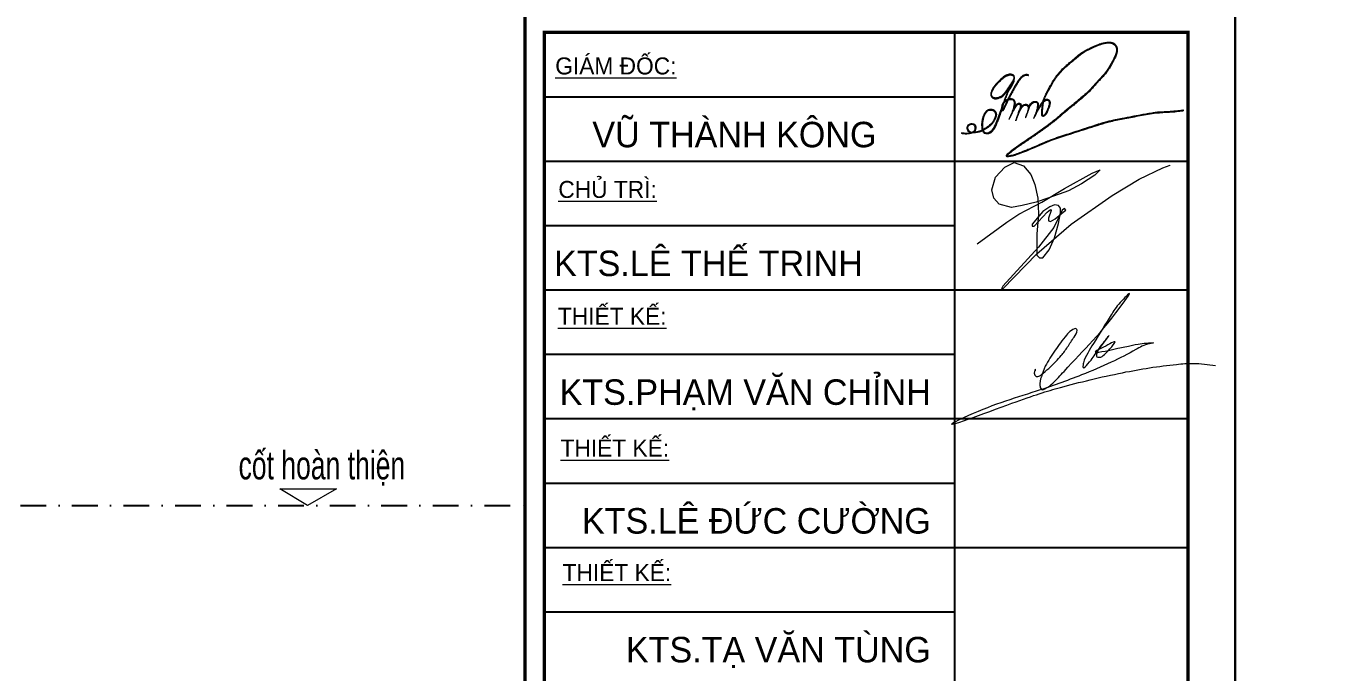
# Model space of a CAD drawing. Header units: inches. Extents: x 274208 to 641690, y -81912 to 129129.
# Drawn here: x 504624 to 507138, y 22227 to 23482 of the extents above; entities that cross this region are included whole.
import ezdxf
from ezdxf.enums import TextEntityAlignment as Align

# ---------------------------------------------------------------- set-up
doc = ezdxf.new("R2010")
doc.units = ezdxf.units.IN
doc.header["$MEASUREMENT"] = 0
doc.linetypes.add('DASHDOT', pattern=[1, 0.5, -0.25, 0, -0.25])
for name, color, linetype, lineweight in [('05.Text', 253, 'Continuous', 18), ('10.Text', 254, 'Continuous', 18), ('11.Khung bo', 32, 'Continuous', 50), ('12.Khung', 36, 'Continuous', 25)]:
    doc.layers.add(name, color=color, linetype=linetype, lineweight=lineweight)
doc.layers.add('Tpl_Bound', color=1, linetype='Continuous', plot=False)
doc.layers.add('TRUC', color=250, linetype='DASHDOT')
doc.styles.add('TT5_Text Dim', font='hoatbif.shx', dxfattribs={"width": 0.6})
doc.styles.add('VnAvantH', font='')
doc.styles.get('VnAvantH').set_extended_font_data('.VnAvantH')

# ---------------------------------------------------------------- blocks, each defined once
blk = doc.blocks.new('100')
at = {"layer": '05.Text', "color": 1}
blk.add_lwpolyline([(1899575, -932513), (1899804, -932346), (1899898, -932283), (1900076, -932189), (1900253, -932085), (1900467, -931965), (1900530, -931939), (1900488, -931980), (1900384, -932048), (1900285, -932101), (1900132, -932156), (1900034, -932189), (1899924, -932215), (1899841, -932231), (1899747, -932205), (1899705, -932158), (1899689, -932095), (1899716, -931996), (1899789, -931918), (1899862, -931881), (1899935, -931907), (1899992, -931975), (1900024, -932054), (1900045, -932158), (1900050, -932283), (1900039, -932435), (1900039, -932539), (1900039, -932602), (1900060, -932623), (1900086, -932623), (1900133, -932560), (1900175, -932466), (1900206, -932356), (1900222, -932273), (1900222, -932236), (1900206, -932215), (1900175, -932210), (1900139, -932226), (1900086, -932262), (1900003, -932362), (1900003, -932377), (1900018, -932377), (1900118, -932268), (1900144, -932247), (1900150, -932255), (1900128, -932315), (1900128, -932336), (1900144, -932341), (1900180, -932320), (1900243, -932268), (1900264, -932252), (1900253, -932238), (1900234, -932252), (1900219, -932287), (1900170, -932388), (1900050, -932539), (1899773, -932842), (1899763, -932863), (1899773, -932863), (1900039, -932591), (1900306, -932362), (1900624, -932137), (1900833, -932012), (1901016, -931923), (1901073, -931902), (1901073, -931902)], dxfattribs=at)
for centre, radius, start, end in [((1899971, -931204), 3.35, 279.1269, 49.4765), ((1901175, -931477), 3.2, 294.4268, 78.1554), ((1899455, -931654), 3.02, 106.1973, 217.667)]:
    blk.add_arc(centre, radius, start, end, dxfattribs=at)
for points, knots in [([(1900087, -931406), (1900088, -931402), (1900089, -931398), (1900092, -931390), (1900093, -931387), (1900096, -931380), (1900097, -931378), (1900099, -931372), (1900100, -931370), (1900102, -931365), (1900104, -931362), (1900107, -931354), (1900110, -931349), (1900117, -931334), (1900122, -931324), (1900129, -931311), (1900131, -931308), (1900134, -931301), (1900136, -931298), (1900141, -931288), (1900145, -931282), (1900156, -931263), (1900163, -931250), (1900176, -931231), (1900180, -931225), (1900187, -931215), (1900190, -931211), (1900196, -931204), (1900199, -931200), (1900207, -931189), (1900213, -931182), (1900232, -931162), (1900245, -931149), (1900263, -931132), (1900267, -931128), (1900276, -931120), (1900281, -931116), (1900295, -931104), (1900304, -931096), (1900318, -931085), (1900322, -931081), (1900332, -931073), (1900337, -931068), (1900351, -931056), (1900360, -931048), (1900373, -931038), (1900377, -931036), (1900383, -931031), (1900386, -931029), (1900394, -931024), (1900400, -931020), (1900418, -931010), (1900429, -931004), (1900447, -930996), (1900453, -930993), (1900461, -930989), (1900463, -930988), (1900467, -930986), (1900469, -930985), (1900476, -930983), (1900480, -930981), (1900492, -930975), (1900500, -930971), (1900514, -930966), (1900519, -930963), (1900528, -930960), (1900533, -930959), (1900541, -930956), (1900545, -930955), (1900557, -930952), (1900566, -930951), (1900577, -930949), (1900580, -930949), (1900585, -930948), (1900587, -930948), (1900590, -930948), (1900592, -930948), (1900595, -930948), (1900596, -930948), (1900601, -930947), (1900604, -930947), (1900611, -930948), (1900615, -930948), (1900622, -930950), (1900626, -930951), (1900631, -930953), (1900632, -930953), (1900635, -930955), (1900636, -930955), (1900638, -930957), (1900639, -930957), (1900640, -930959), (1900641, -930959), (1900644, -930961), (1900645, -930963), (1900649, -930967), (1900652, -930970), (1900656, -930977), (1900657, -930981), (1900659, -930986), (1900660, -930987), (1900661, -930990), (1900661, -930992), (1900662, -930996), (1900662, -930999), (1900663, -931007), (1900663, -931012), (1900662, -931022), (1900661, -931026), (1900659, -931033), (1900658, -931036), (1900657, -931041), (1900656, -931044), (1900654, -931050), (1900653, -931052), (1900650, -931061), (1900647, -931066), (1900643, -931075), (1900641, -931079), (1900637, -931086), (1900636, -931089), (1900633, -931094), (1900632, -931096), (1900630, -931101), (1900628, -931104), (1900623, -931114), (1900619, -931121), (1900613, -931132), (1900610, -931137), (1900604, -931147), (1900601, -931151), (1900596, -931159), (1900594, -931163), (1900590, -931168), (1900588, -931171), (1900585, -931175), (1900583, -931178), (1900578, -931184), (1900574, -931189), (1900563, -931202), (1900555, -931211), (1900540, -931227), (1900532, -931236), (1900522, -931247), (1900520, -931249), (1900515, -931254), (1900513, -931257), (1900506, -931264), (1900502, -931269), (1900488, -931285), (1900479, -931295), (1900461, -931315), (1900451, -931325), (1900435, -931341), (1900429, -931347), (1900416, -931358), (1900410, -931364), (1900400, -931373), (1900396, -931377), (1900387, -931385), (1900382, -931388), (1900368, -931400), (1900359, -931407), (1900344, -931420), (1900338, -931425), (1900327, -931434), (1900322, -931438), (1900313, -931445), (1900309, -931448), (1900301, -931454), (1900298, -931458), (1900286, -931467), (1900278, -931474), (1900255, -931493), (1900240, -931507), (1900219, -931524), (1900214, -931529), (1900204, -931537), (1900198, -931542), (1900182, -931555), (1900172, -931563), (1900154, -931577), (1900147, -931583), (1900133, -931593), (1900127, -931598), (1900109, -931611), (1900096, -931620), (1900078, -931634), (1900072, -931638), (1900053, -931651), (1900041, -931659), (1900023, -931672), (1900017, -931676), (1900005, -931684), (1899999, -931688), (1899982, -931700), (1899970, -931708), (1899955, -931718), (1899952, -931721), (1899941, -931728), (1899933, -931733), (1899924, -931739), (1899922, -931741), (1899918, -931743), (1899916, -931745), (1899910, -931749), (1899906, -931752), (1899892, -931761), (1899881, -931769), (1899867, -931779), (1899864, -931781), (1899857, -931786), (1899852, -931790), (1899845, -931796), (1899843, -931797), (1899840, -931800), (1899838, -931802), (1899833, -931805), (1899830, -931808), (1899823, -931814), (1899820, -931816), (1899816, -931820), (1899814, -931822), (1899811, -931825), (1899810, -931826), (1899808, -931828), (1899808, -931829), (1899807, -931830), (1899807, -931830), (1899807, -931830)], [9.932308, 9.932308, 9.932308, 9.932308, 9.994305, 9.994305, 10.052177, 10.052177, 10.095805, 10.095805, 10.139102, 10.139102, 10.182399, 10.182399, 10.268993, 10.268993, 10.44218, 10.44218, 10.498135, 10.498135, 10.55409, 10.55409, 10.665999, 10.665999, 10.889818, 10.889818, 11.010392, 11.010392, 11.080811, 11.080811, 11.151229, 11.151229, 11.292066, 11.292066, 11.573739, 11.573739, 11.666039, 11.666039, 11.75834, 11.75834, 11.94294, 11.94294, 12.039311, 12.039311, 12.135682, 12.135682, 12.325564, 12.325564, 12.386678, 12.386678, 12.440219, 12.440219, 12.544625, 12.544625, 12.744071, 12.744071, 12.846142, 12.846142, 12.880888, 12.880888, 12.915633, 12.915633, 12.985124, 12.985124, 13.124105, 13.124105, 13.209572, 13.209572, 13.274394, 13.274394, 13.339216, 13.339216, 13.46886, 13.46886, 13.514601, 13.514601, 13.538697, 13.538697, 13.56059, 13.56059, 13.582484, 13.582484, 13.626272, 13.626272, 13.679136, 13.679136, 13.732, 13.732, 13.754699, 13.754699, 13.772004, 13.772004, 13.785881, 13.785881, 13.799757, 13.799757, 13.82751, 13.82751, 13.880934, 13.880934, 13.934358, 13.934358, 13.955979, 13.955979, 13.9776, 13.9776, 14.020842, 14.020842, 14.089023, 14.089023, 14.157205, 14.157205, 14.193878, 14.193878, 14.237676, 14.237676, 14.281474, 14.281474, 14.36907, 14.36907, 14.433642, 14.433642, 14.490996, 14.490996, 14.520743, 14.520743, 14.578049, 14.578049, 14.692662, 14.692662, 14.781669, 14.781669, 14.862471, 14.862471, 14.923598, 14.923598, 14.967537, 14.967537, 15.011475, 15.011475, 15.099352, 15.099352, 15.275105, 15.275105, 15.450859, 15.450859, 15.503215, 15.503215, 15.555571, 15.555571, 15.660283, 15.660283, 15.869707, 15.869707, 16.07913, 16.07913, 16.21629, 16.21629, 16.337034, 16.337034, 16.428956, 16.428956, 16.520877, 16.520877, 16.70472, 16.70472, 16.823775, 16.823775, 16.921768, 16.921768, 16.999562, 16.999562, 17.077356, 17.077356, 17.232944, 17.232944, 17.54412, 17.54412, 17.64977, 17.64977, 17.755419, 17.755419, 17.966718, 17.966718, 18.104528, 18.104528, 18.224918, 18.224918, 18.462461, 18.462461, 18.577225, 18.577225, 18.806754, 18.806754, 18.912784, 18.912784, 19.018815, 19.018815, 19.230876, 19.230876, 19.301098, 19.301098, 19.441541, 19.441541, 19.483623, 19.483623, 19.525704, 19.525704, 19.609867, 19.609867, 19.834477, 19.834477, 19.876717, 19.876717, 19.961196, 19.961196, 19.992902, 19.992902, 20.017314, 20.017314, 20.066138, 20.066138, 20.114962, 20.114962, 20.146266, 20.146266, 20.171733, 20.171733, 20.191773, 20.191773, 20.19627, 20.19627, 20.19627, 20.19627]), ([(1899973, -931202), (1899967, -931200), (1899954, -931196), (1899938, -931203), (1899921, -931213), (1899904, -931232), (1899888, -931254), (1899873, -931280), (1899858, -931304), (1899845, -931331), (1899823, -931367), (1899803, -931414), (1899787, -931444), (1899771, -931483), (1899770, -931436), (1899785, -931413), (1899815, -931393), (1899836, -931391), (1899852, -931395), (1899861, -931406), (1899863, -931422), (1899859, -931447), (1899853, -931471), (1899843, -931498), (1899835, -931518), (1899808, -931572), (1899849, -931495), (1899866, -931465), (1899879, -931439), (1899894, -931428), (1899907, -931427), (1899911, -931438), (1899910, -931450), (1899905, -931465), (1899898, -931484), (1899890, -931509), (1899883, -931532), (1899866, -931581), (1899892, -931515), (1899904, -931486), (1899917, -931461), (1899934, -931439), (1899958, -931433), (1899972, -931447), (1899973, -931464), (1899969, -931478), (1899965, -931493), (1899957, -931508), (1899946, -931551), (1899963, -931503), (1899974, -931480), (1899983, -931445), (1900000, -931421), (1900020, -931411), (1900038, -931414), (1900044, -931426), (1900043, -931438), (1900042, -931451), (1900040, -931464), (1900037, -931478), (1900033, -931488), (1900029, -931500), (1900023, -931514), (1900006, -931554), (1900039, -931496), (1900053, -931468), (1900076, -931426), (1900096, -931405), (1900119, -931393), (1900136, -931407), (1900135, -931429), (1900129, -931452), (1900118, -931473), (1900113, -931491), (1900104, -931504), (1900098, -931513), (1900083, -931522), (1900083, -931497), (1900082, -931479), (1900087, -931447), (1900090, -931412), (1900108, -931364), (1900141, -931301), (1900188, -931216), (1900258, -931142), (1900329, -931084), (1900391, -931029), (1900463, -930996), (1900528, -930964), (1900585, -930952), (1900634, -930954), (1900661, -930993), (1900653, -931044), (1900623, -931100), (1900584, -931174), (1900522, -931236), (1900461, -931308), (1900391, -931375), (1900300, -931445), (1900213, -931523), (1900118, -931599), (1900022, -931665), (1899919, -931736), (1899859, -931775), (1899777, -931844), (1899852, -931830), (1899893, -931817), (1899948, -931795), (1900035, -931760), (1900144, -931709), (1900291, -931663), (1900444, -931614), (1900591, -931565), (1900725, -931540), (1900843, -931517), (1900958, -931495), (1901071, -931492), (1901141, -931484), (1901176, -931480)], [0, 0, 0, 0, 19.742736, 37.133711, 51.551109, 77.355177, 111.043228, 134.8749, 168.044937, 195.531963, 223.83206, 296.579604, 334.006538, 354.862187, 374.114917, 422.887411, 452.068937, 474.719362, 486.70833, 499.788035, 516.471079, 533.408581, 573.712401, 591.872122, 617.766461, 649.305708, 711.400313, 744.882204, 779.031282, 791.720508, 801.10504, 810.905666, 823.841208, 837.146436, 855.839349, 886.372303, 913.743024, 937.882632, 993.135332, 1012.578644, 1046.559001, 1074.358066, 1094.38071, 1111.558876, 1125.489315, 1142.037403, 1155.384571, 1170.812574, 1201.849995, 1226.568972, 1266.374313, 1298.841021, 1330.027806, 1350.1848, 1365.448368, 1376.030322, 1387.990701, 1400.504845, 1415.805625, 1427.557431, 1441.212789, 1450.201596, 1464.583471, 1494.495999, 1521.199494, 1587.987784, 1627.792367, 1655.66996, 1679.533207, 1692.164413, 1714.474488, 1740.036894, 1764.968925, 1782.60841, 1796.472323, 1809.830826, 1819.292283, 1836.233739, 1857.253702, 1884.806496, 1928.743175, 1964.457309, 2034.976788, 2144.109914, 2252.814524, 2339.891273, 2418.018128, 2499.388796, 2576.721957, 2632.226097, 2677.858721, 2710.777511, 2760.683591, 2822.385174, 2904.062327, 3008.271093, 3084.765208, 3187.609521, 3297.787944, 3427.826967, 3540.554364, 3658.919114, 3783.110455, 3891.383702, 3938.835148, 3988.246142, 4029.992376, 4088.279873, 4157.519033, 4314.85278, 4446.156677, 4620.795453, 4796.781347, 4910.081883, 5030.401018, 5157.390076, 5260.768552, 5368.159844, 5368.159844, 5368.159844, 5368.159844]), ([(1899859, -931248), (1899864, -931234), (1899873, -931210), (1899837, -931192), (1899802, -931201), (1899764, -931228), (1899730, -931263), (1899700, -931298), (1899682, -931332), (1899678, -931364), (1899698, -931387), (1899724, -931388), (1899754, -931381), (1899787, -931357), (1899814, -931315), (1899885, -931207), (1899812, -931326), (1899787, -931396), (1899757, -931478), (1899732, -931549), (1899710, -931598), (1899689, -931637), (1899657, -931659), (1899624, -931647), (1899617, -931606), (1899617, -931560), (1899632, -931515), (1899650, -931480), (1899678, -931473), (1899700, -931475), (1899713, -931489), (1899720, -931509), (1899714, -931534), (1899699, -931564), (1899673, -931595), (1899637, -931616), (1899601, -931638), (1899562, -931646), (1899512, -931653), (1899497, -931604), (1899519, -931585), (1899537, -931584), (1899548, -931589), (1899558, -931599), (1899559, -931617), (1899553, -931639), (1899526, -931654), (1899492, -931658), (1899467, -931654), (1899454, -931651)], [0, 0, 0, 0, 38.670104, 65.484997, 99.918472, 145.221215, 202.654639, 246.623521, 284.062316, 317.023319, 336.35608, 365.41387, 389.829476, 429.273281, 481.647948, 564.672705, 647.078639, 720.459301, 833.567854, 894.344822, 948.709993, 992.861296, 1029.599615, 1052.307487, 1084.056574, 1142.355658, 1192.837078, 1227.206014, 1253.140932, 1273.661563, 1292.004002, 1306.298243, 1335.831736, 1362.990206, 1407.966333, 1452.62675, 1490.199776, 1530.609313, 1577.650589, 1617.873406, 1642.52542, 1656.053096, 1668.869785, 1678.521365, 1697.40059, 1717.851554, 1745.521332, 1782.211018, 1820.89636, 1820.89636, 1820.89636, 1820.89636]), ([(1899854, -931245), (1899855, -931242), (1899856, -931240), (1899857, -931235), (1899858, -931233), (1899859, -931228), (1899860, -931226), (1899860, -931223), (1899860, -931221), (1899860, -931219), (1899860, -931218), (1899860, -931216), (1899859, -931215), (1899859, -931214), (1899859, -931214), (1899858, -931213), (1899858, -931213), (1899858, -931212), (1899858, -931212), (1899857, -931211), (1899857, -931211), (1899856, -931210), (1899855, -931209), (1899852, -931207), (1899851, -931206), (1899848, -931205), (1899847, -931205), (1899844, -931203), (1899843, -931203), (1899838, -931202), (1899835, -931202), (1899829, -931202), (1899827, -931202), (1899821, -931203), (1899818, -931204), (1899813, -931206), (1899812, -931206), (1899809, -931207), (1899808, -931208), (1899806, -931209), (1899805, -931209), (1899801, -931211), (1899799, -931212), (1899793, -931216), (1899789, -931218), (1899782, -931223), (1899779, -931226), (1899773, -931230), (1899771, -931232), (1899766, -931236), (1899764, -931238), (1899757, -931244), (1899753, -931249), (1899745, -931256), (1899742, -931259), (1899737, -931265), (1899734, -931268), (1899727, -931276), (1899722, -931281), (1899713, -931293), (1899709, -931298), (1899702, -931309), (1899699, -931314), (1899694, -931324), (1899692, -931329), (1899689, -931336), (1899688, -931339), (1899687, -931343), (1899687, -931346), (1899687, -931350), (1899687, -931352), (1899687, -931357), (1899687, -931359), (1899688, -931362), (1899688, -931363), (1899689, -931365), (1899689, -931365), (1899690, -931366), (1899690, -931367), (1899691, -931369), (1899692, -931370), (1899694, -931373), (1899696, -931374), (1899698, -931376), (1899698, -931376), (1899699, -931377), (1899700, -931377), (1899701, -931378), (1899701, -931378), (1899703, -931379), (1899704, -931379), (1899707, -931380), (1899709, -931380), (1899714, -931381), (1899716, -931381), (1899720, -931381), (1899721, -931381), (1899724, -931381), (1899725, -931381), (1899727, -931380), (1899728, -931380), (1899730, -931380), (1899732, -931380), (1899738, -931378), (1899741, -931377), (1899746, -931375), (1899748, -931375), (1899751, -931373), (1899752, -931372), (1899757, -931370), (1899760, -931368), (1899765, -931364), (1899767, -931363), (1899771, -931359), (1899773, -931358), (1899776, -931356), (1899777, -931355), (1899779, -931353), (1899780, -931352), (1899783, -931348), (1899785, -931346), (1899789, -931341), (1899792, -931338), (1899797, -931330), (1899800, -931327), (1899803, -931321), (1899805, -931319), (1899807, -931316), (1899808, -931314), (1899809, -931312), (1899810, -931310), (1899813, -931306), (1899815, -931303), (1899821, -931293), (1899826, -931287), (1899832, -931277), (1899834, -931274), (1899840, -931266), (1899843, -931261), (1899847, -931255), (1899848, -931253), (1899850, -931250), (1899851, -931249), (1899852, -931247), (1899853, -931247), (1899853, -931246), (1899853, -931246), (1899854, -931245), (1899854, -931245), (1899854, -931245)], [0.005443, 0.005443, 0.005443, 0.005443, 0.040698, 0.040698, 0.075952, 0.075952, 0.111206, 0.111206, 0.137788, 0.137788, 0.16437, 0.16437, 0.184956, 0.184956, 0.196362, 0.196362, 0.203099, 0.203099, 0.209836, 0.209836, 0.22331, 0.22331, 0.249214, 0.249214, 0.275118, 0.275118, 0.301022, 0.301022, 0.326926, 0.326926, 0.37711, 0.37711, 0.427293, 0.427293, 0.477477, 0.477477, 0.506764, 0.506764, 0.525936, 0.525936, 0.545108, 0.545108, 0.583452, 0.583452, 0.660139, 0.660139, 0.724555, 0.724555, 0.772555, 0.772555, 0.820556, 0.820556, 0.916557, 0.916557, 0.985811, 0.985811, 1.042345, 1.042345, 1.155412, 1.155412, 1.26848, 1.26848, 1.358918, 1.358918, 1.449357, 1.449357, 1.487802, 1.487802, 1.526247, 1.526247, 1.564692, 1.564692, 1.603137, 1.603137, 1.623086, 1.623086, 1.63631, 1.63631, 1.649535, 1.649535, 1.675984, 1.675984, 1.712612, 1.712612, 1.725691, 1.725691, 1.737207, 1.737207, 1.748724, 1.748724, 1.771757, 1.771757, 1.810183, 1.810183, 1.848609, 1.848609, 1.872713, 1.872713, 1.888027, 1.888027, 1.903342, 1.903342, 1.933971, 1.933971, 1.995229, 1.995229, 2.022828, 2.022828, 2.050427, 2.050427, 2.105624, 2.105624, 2.154178, 2.154178, 2.189673, 2.189673, 2.214581, 2.214581, 2.23949, 2.23949, 2.289306, 2.289306, 2.360764, 2.360764, 2.432222, 2.432222, 2.460106, 2.460106, 2.48167, 2.48167, 2.503235, 2.503235, 2.546364, 2.546364, 2.632622, 2.632622, 2.680572, 2.680572, 2.758285, 2.758285, 2.799256, 2.799256, 2.831126, 2.831126, 2.850795, 2.850795, 2.865212, 2.865212, 2.87477, 2.87477, 2.87477, 2.87477]), ([(1899854, -931245), (1899855, -931242), (1899856, -931240), (1899857, -931235), (1899858, -931233), (1899859, -931228), (1899860, -931226), (1899860, -931223), (1899860, -931221), (1899860, -931219), (1899860, -931218), (1899860, -931216), (1899859, -931215), (1899859, -931214), (1899859, -931214), (1899858, -931213), (1899858, -931213), (1899858, -931212), (1899858, -931212), (1899857, -931211), (1899857, -931211), (1899856, -931210), (1899855, -931209), (1899852, -931207), (1899851, -931206), (1899848, -931205), (1899847, -931205), (1899844, -931203), (1899843, -931203), (1899838, -931202), (1899835, -931202), (1899829, -931202), (1899827, -931202), (1899821, -931203), (1899818, -931204), (1899813, -931206), (1899812, -931206), (1899809, -931207), (1899808, -931208), (1899806, -931209), (1899805, -931209), (1899801, -931211), (1899799, -931212), (1899793, -931216), (1899789, -931218), (1899782, -931223), (1899779, -931226), (1899773, -931230), (1899771, -931232), (1899766, -931236), (1899764, -931238), (1899757, -931244), (1899753, -931249), (1899745, -931256), (1899742, -931259), (1899737, -931265), (1899734, -931268), (1899727, -931276), (1899722, -931281), (1899713, -931293), (1899709, -931298), (1899702, -931309), (1899699, -931314), (1899694, -931324), (1899692, -931329), (1899689, -931336), (1899688, -931339), (1899687, -931343), (1899687, -931346), (1899687, -931350), (1899687, -931352), (1899687, -931357), (1899687, -931359), (1899688, -931362), (1899688, -931363), (1899689, -931365), (1899689, -931365), (1899690, -931366), (1899690, -931367), (1899691, -931369), (1899692, -931370), (1899694, -931373), (1899696, -931374), (1899698, -931376), (1899698, -931376), (1899699, -931377), (1899700, -931377), (1899701, -931378), (1899701, -931378), (1899703, -931379), (1899704, -931379), (1899707, -931380), (1899709, -931380), (1899714, -931381), (1899716, -931381), (1899720, -931381), (1899721, -931381), (1899724, -931381), (1899725, -931381), (1899727, -931380), (1899728, -931380), (1899730, -931380), (1899732, -931380), (1899738, -931378), (1899741, -931377), (1899746, -931375), (1899748, -931375), (1899751, -931373), (1899752, -931372), (1899757, -931370), (1899760, -931368), (1899765, -931364), (1899767, -931363), (1899771, -931359), (1899773, -931358), (1899776, -931356), (1899777, -931355), (1899779, -931353), (1899780, -931352), (1899783, -931348), (1899785, -931346), (1899789, -931341), (1899792, -931338), (1899797, -931330), (1899800, -931327), (1899803, -931321), (1899805, -931319), (1899807, -931316), (1899808, -931314), (1899809, -931312), (1899810, -931310), (1899813, -931306), (1899815, -931303), (1899821, -931293), (1899826, -931287), (1899832, -931277), (1899834, -931274), (1899840, -931266), (1899843, -931261), (1899847, -931255), (1899848, -931253), (1899850, -931250), (1899851, -931249), (1899852, -931247), (1899853, -931247), (1899853, -931246), (1899853, -931246), (1899854, -931245), (1899854, -931245), (1899854, -931245)], [0.005443, 0.005443, 0.005443, 0.005443, 0.040698, 0.040698, 0.075952, 0.075952, 0.111206, 0.111206, 0.137788, 0.137788, 0.16437, 0.16437, 0.184956, 0.184956, 0.196362, 0.196362, 0.203099, 0.203099, 0.209836, 0.209836, 0.22331, 0.22331, 0.249214, 0.249214, 0.275118, 0.275118, 0.301022, 0.301022, 0.326926, 0.326926, 0.37711, 0.37711, 0.427293, 0.427293, 0.477477, 0.477477, 0.506764, 0.506764, 0.525936, 0.525936, 0.545108, 0.545108, 0.583452, 0.583452, 0.660139, 0.660139, 0.724555, 0.724555, 0.772555, 0.772555, 0.820556, 0.820556, 0.916557, 0.916557, 0.985811, 0.985811, 1.042345, 1.042345, 1.155412, 1.155412, 1.26848, 1.26848, 1.358918, 1.358918, 1.449357, 1.449357, 1.487802, 1.487802, 1.526247, 1.526247, 1.564692, 1.564692, 1.603137, 1.603137, 1.623086, 1.623086, 1.63631, 1.63631, 1.649535, 1.649535, 1.675984, 1.675984, 1.712612, 1.712612, 1.725691, 1.725691, 1.737207, 1.737207, 1.748724, 1.748724, 1.771757, 1.771757, 1.810183, 1.810183, 1.848609, 1.848609, 1.872713, 1.872713, 1.888027, 1.888027, 1.903342, 1.903342, 1.933971, 1.933971, 1.995229, 1.995229, 2.022828, 2.022828, 2.050427, 2.050427, 2.105624, 2.105624, 2.154178, 2.154178, 2.189673, 2.189673, 2.214581, 2.214581, 2.23949, 2.23949, 2.289306, 2.289306, 2.360764, 2.360764, 2.432222, 2.432222, 2.460106, 2.460106, 2.48167, 2.48167, 2.503235, 2.503235, 2.546364, 2.546364, 2.632622, 2.632622, 2.680572, 2.680572, 2.758285, 2.758285, 2.799256, 2.799256, 2.831126, 2.831126, 2.850795, 2.850795, 2.865212, 2.865212, 2.87477, 2.87477, 2.87477, 2.87477]), ([(1899766, -931474), (1899770, -931460), (1899779, -931432), (1899794, -931392), (1899810, -931350), (1899830, -931305), (1899860, -931267), (1899864, -931236), (1899866, -931224)], [0, 0, 0, 0, 42.331306, 88.066629, 129.425587, 176.77418, 234.846683, 270.509348, 270.509348, 270.509348, 270.509348]), ([(1899972, -931207), (1899969, -931207), (1899967, -931206), (1899963, -931205), (1899962, -931205), (1899958, -931205), (1899957, -931204), (1899955, -931204), (1899955, -931205), (1899954, -931205), (1899954, -931205), (1899953, -931205), (1899953, -931205), (1899952, -931205), (1899951, -931205), (1899949, -931206), (1899947, -931206), (1899944, -931208), (1899942, -931208), (1899940, -931210), (1899939, -931210), (1899938, -931210), (1899937, -931211), (1899936, -931212), (1899935, -931212), (1899932, -931214), (1899931, -931215), (1899929, -931216), (1899928, -931217), (1899926, -931218), (1899925, -931219), (1899923, -931221), (1899921, -931223), (1899917, -931227), (1899915, -931229), (1899912, -931232), (1899911, -931234), (1899909, -931237), (1899908, -931238), (1899904, -931243), (1899902, -931246), (1899898, -931251), (1899896, -931254), (1899893, -931259), (1899892, -931261), (1899889, -931265), (1899887, -931268), (1899885, -931272), (1899884, -931274), (1899882, -931277), (1899881, -931279), (1899879, -931282), (1899878, -931283), (1899876, -931286), (1899875, -931288), (1899872, -931293), (1899871, -931296), (1899867, -931301), (1899866, -931304), (1899864, -931307), (1899864, -931308), (1899862, -931311), (1899861, -931314), (1899858, -931318), (1899857, -931321), (1899855, -931325), (1899853, -931328), (1899852, -931331), (1899851, -931332), (1899850, -931334), (1899849, -931336), (1899847, -931339), (1899847, -931340), (1899844, -931344), (1899843, -931347), (1899840, -931351), (1899839, -931354), (1899837, -931357), (1899836, -931358), (1899834, -931361), (1899834, -931363), (1899831, -931367), (1899830, -931370), (1899826, -931377), (1899824, -931382), (1899822, -931387)], [0, 0, 0, 0, 0.032586, 0.032586, 0.065172, 0.065172, 0.090761, 0.090761, 0.098996, 0.098996, 0.105686, 0.105686, 0.112375, 0.112375, 0.125755, 0.125755, 0.157442, 0.157442, 0.18913, 0.18913, 0.199543, 0.199543, 0.209956, 0.209956, 0.230782, 0.230782, 0.254806, 0.254806, 0.274641, 0.274641, 0.294477, 0.294477, 0.334148, 0.334148, 0.378886, 0.378886, 0.408387, 0.408387, 0.437888, 0.437888, 0.49689, 0.49689, 0.548882, 0.548882, 0.588992, 0.588992, 0.629101, 0.629101, 0.666291, 0.666291, 0.690868, 0.690868, 0.71934, 0.71934, 0.747813, 0.747813, 0.804759, 0.804759, 0.844746, 0.844746, 0.864486, 0.864486, 0.903965, 0.903965, 0.9472, 0.9472, 0.984187, 0.984187, 1.004004, 1.004004, 1.027799, 1.027799, 1.051594, 1.051594, 1.099183, 1.099183, 1.13811, 1.13811, 1.162176, 1.162176, 1.186242, 1.186242, 1.234374, 1.234374, 1.314649, 1.314649, 1.314649, 1.314649]), ([(1899822, -931387), (1899813, -931405), (1899811, -931409), (1899809, -931414), (1899808, -931416), (1899806, -931420), (1899806, -931421), (1899804, -931424), (1899804, -931425), (1899803, -931427), (1899802, -931428), (1899801, -931431), (1899800, -931433), (1899797, -931439), (1899794, -931444), (1899791, -931451), (1899791, -931452), (1899790, -931454), (1899789, -931455), (1899789, -931456), (1899788, -931457), (1899788, -931459), (1899787, -931459), (1899786, -931461), (1899786, -931463), (1899784, -931466), (1899784, -931467), (1899783, -931469), (1899782, -931470), (1899781, -931472), (1899781, -931472), (1899780, -931474), (1899780, -931474), (1899779, -931475), (1899779, -931475), (1899778, -931476), (1899778, -931476), (1899778, -931477), (1899777, -931477), (1899777, -931477), (1899776, -931478), (1899775, -931478), (1899775, -931478), (1899774, -931478), (1899774, -931478), (1899773, -931478), (1899772, -931478), (1899771, -931478), (1899771, -931478), (1899770, -931478), (1899770, -931478), (1899769, -931478), (1899769, -931477), (1899768, -931477), (1899768, -931477), (1899768, -931476), (1899767, -931476), (1899767, -931475), (1899767, -931475), (1899766, -931474), (1899766, -931474), (1899766, -931473), (1899766, -931473), (1899766, -931472), (1899765, -931472), (1899765, -931471), (1899765, -931470), (1899765, -931469), (1899765, -931468), (1899765, -931467), (1899765, -931466), (1899765, -931464), (1899764, -931463), (1899765, -931459), (1899765, -931458), (1899765, -931455), (1899765, -931453), (1899765, -931451), (1899765, -931450), (1899766, -931446), (1899766, -931444), (1899767, -931438), (1899768, -931434), (1899771, -931428), (1899772, -931424), (1899775, -931419), (1899777, -931416), (1899781, -931411), (1899783, -931409), (1899787, -931406), (1899787, -931405), (1899790, -931403), (1899792, -931401), (1899798, -931397), (1899802, -931394), (1899822, -931387)], [1.3971101, 1.3971101, 1.3971101, 1.3971101, 1.4604934, 1.4604934, 1.4946204, 1.4946204, 1.5212135, 1.5212135, 1.5411161, 1.5411161, 1.5610186, 1.5610186, 1.6008237, 1.6008237, 1.6847217, 1.6847217, 1.7012935, 1.7012935, 1.7141575, 1.7141575, 1.7230953, 1.7230953, 1.732033, 1.732033, 1.7499086, 1.7499086, 1.7677841, 1.7677841, 1.7800538, 1.7800538, 1.7897387, 1.7897387, 1.7972696, 1.7972696, 1.8033057, 1.8033057, 1.8082541, 1.8082541, 1.8124, 1.8124, 1.815883, 1.815883, 1.8188086, 1.8188086, 1.8217341, 1.8217341, 1.8241538, 1.8241538, 1.8256945, 1.8256945, 1.8272353, 1.8272353, 1.8297861, 1.8297861, 1.8323368, 1.8323368, 1.8348876, 1.8348876, 1.8374383, 1.8374383, 1.8418676, 1.8418676, 1.8462969, 1.8462969, 1.8507262, 1.8507262, 1.8594351, 1.8594351, 1.8681439, 1.8681439, 1.8768527, 1.8768527, 1.8945647, 1.8945647, 1.9122766, 1.9122766, 1.9263965, 1.9263965, 1.9405164, 1.9405164, 1.9687562, 1.9687562, 2.0165514, 2.0165514, 2.0643466, 2.0643466, 2.1121418, 2.1121418, 2.159937, 2.159937, 2.1756687, 2.1756687, 2.2157215, 2.2157215, 2.2772225, 2.2772225, 2.2772225, 2.2772225]), ([(1899822, -931387), (1899825, -931386), (1899829, -931386), (1899833, -931386), (1899834, -931386), (1899837, -931386), (1899838, -931386), (1899839, -931386), (1899840, -931386), (1899841, -931386), (1899841, -931386), (1899842, -931386), (1899843, -931387), (1899844, -931387), (1899845, -931387), (1899848, -931388), (1899849, -931388), (1899851, -931389), (1899852, -931389), (1899853, -931390), (1899854, -931390), (1899854, -931391), (1899855, -931391), (1899856, -931391), (1899856, -931392), (1899857, -931392), (1899858, -931393), (1899860, -931395), (1899861, -931396), (1899863, -931399), (1899864, -931401), (1899866, -931404), (1899866, -931406), (1899867, -931408), (1899867, -931410), (1899868, -931414), (1899869, -931416), (1899869, -931421), (1899869, -931422), (1899869, -931426), (1899868, -931427), (1899868, -931431), (1899868, -931433), (1899867, -931436), (1899867, -931438), (1899866, -931441), (1899866, -931442), (1899866, -931444), (1899866, -931445), (1899865, -931448), (1899864, -931450), (1899864, -931454), (1899863, -931456), (1899862, -931458)], [2.3553075, 2.3553075, 2.3553075, 2.3553075, 2.4036356, 2.4036356, 2.4198439, 2.4198439, 2.433179, 2.433179, 2.4410773, 2.4410773, 2.4479982, 2.4479982, 2.4549191, 2.4549191, 2.4687609, 2.4687609, 2.487361, 2.487361, 2.4963905, 2.4963905, 2.5024104, 2.5024104, 2.5076612, 2.5076612, 2.512912, 2.512912, 2.5234136, 2.5234136, 2.5464977, 2.5464977, 2.5695817, 2.5695817, 2.5884418, 2.5884418, 2.6073019, 2.6073019, 2.6423394, 2.6423394, 2.6653832, 2.6653832, 2.6884269, 2.6884269, 2.7152975, 2.7152975, 2.7423617, 2.7423617, 2.758058, 2.758058, 2.7737544, 2.7737544, 2.805147, 2.805147, 2.8377508, 2.8377508, 2.8377508, 2.8377508]), ([(1899862, -931458), (1899864, -931456), (1899865, -931454), (1899867, -931449), (1899869, -931447), (1899872, -931442), (1899874, -931439), (1899876, -931435), (1899877, -931434), (1899879, -931432), (1899880, -931431), (1899882, -931430), (1899883, -931429), (1899885, -931427), (1899887, -931426), (1899890, -931424), (1899891, -931423), (1899894, -931423), (1899895, -931422), (1899896, -931422), (1899897, -931422), (1899899, -931422), (1899900, -931421), (1899902, -931421), (1899903, -931422), (1899905, -931422), (1899906, -931422), (1899907, -931423), (1899907, -931423), (1899908, -931423), (1899909, -931423), (1899909, -931424), (1899910, -931424), (1899911, -931425), (1899912, -931426), (1899913, -931427), (1899913, -931428), (1899914, -931429), (1899914, -931430), (1899915, -931432), (1899915, -931433), (1899916, -931436), (1899916, -931437), (1899917, -931439), (1899917, -931440), (1899917, -931443), (1899917, -931444), (1899916, -931448), (1899916, -931449), (1899915, -931451), (1899915, -931452), (1899915, -931453), (1899915, -931454), (1899915, -931455), (1899914, -931455), (1899914, -931456)], [3.8480443, 3.8480443, 3.8480443, 3.8480443, 3.8867128, 3.8867128, 3.9253812, 3.9253812, 3.971697, 3.971697, 3.9899159, 3.9899159, 4.0079725, 4.0079725, 4.0260292, 4.0260292, 4.0475551, 4.0475551, 4.069081, 4.069081, 4.0774646, 4.0774646, 4.0858483, 4.0858483, 4.0967282, 4.0967282, 4.1076082, 4.1076082, 4.115506, 4.115506, 4.1191924, 4.1191924, 4.1234051, 4.1234051, 4.1276179, 4.1276179, 4.1359374, 4.1359374, 4.1442568, 4.1442568, 4.1525763, 4.1525763, 4.1656273, 4.1656273, 4.1786784, 4.1786784, 4.1917295, 4.1917295, 4.2138725, 4.2138725, 4.2360156, 4.2360156, 4.2440002, 4.2440002, 4.2519848, 4.2519848, 4.2602641, 4.2602641, 4.2602641, 4.2602641]), ([(1899914, -931456), (1899916, -931454), (1899917, -931452), (1899920, -931447), (1899922, -931445), (1899926, -931441), (1899928, -931439), (1899932, -931437), (1899933, -931436), (1899936, -931434), (1899939, -931433), (1899943, -931431), (1899946, -931431), (1899950, -931430), (1899952, -931430), (1899955, -931430), (1899957, -931430), (1899960, -931431), (1899961, -931431), (1899962, -931432), (1899962, -931432), (1899964, -931433), (1899966, -931434), (1899968, -931436), (1899970, -931437), (1899973, -931440), (1899974, -931442), (1899975, -931445), (1899976, -931445), (1899976, -931447), (1899976, -931447), (1899977, -931448), (1899977, -931448), (1899977, -931449)], [5.3866727, 5.3866727, 5.3866727, 5.3866727, 5.4242909, 5.4242909, 5.4619092, 5.4619092, 5.4995274, 5.4995274, 5.5210604, 5.5210604, 5.5512408, 5.5512408, 5.5814212, 5.5814212, 5.6036252, 5.6036252, 5.6258291, 5.6258291, 5.633766, 5.633766, 5.6417029, 5.6417029, 5.6575767, 5.6575767, 5.6816739, 5.6816739, 5.7057712, 5.7057712, 5.7167146, 5.7167146, 5.7227515, 5.7227515, 5.7265776, 5.7265776, 5.7265776, 5.7265776]), ([(1899977, -931449), (1899978, -931447), (1899979, -931445), (1899982, -931437), (1899985, -931432), (1899991, -931425), (1899993, -931422), (1899996, -931419), (1899998, -931418), (1900000, -931416), (1900001, -931415), (1900003, -931414), (1900004, -931413), (1900007, -931411), (1900009, -931410), (1900014, -931408), (1900016, -931408), (1900020, -931407), (1900022, -931407), (1900025, -931407), (1900027, -931407), (1900030, -931407), (1900032, -931407), (1900035, -931408), (1900037, -931409), (1900039, -931410), (1900040, -931411), (1900041, -931412), (1900041, -931412), (1900042, -931413), (1900042, -931413), (1900043, -931414), (1900044, -931415), (1900045, -931417), (1900046, -931418), (1900047, -931421), (1900048, -931422), (1900048, -931424), (1900049, -931425), (1900049, -931427), (1900049, -931428), (1900049, -931431), (1900049, -931432), (1900049, -931435), (1900049, -931436), (1900049, -931437), (1900049, -931438), (1900049, -931439), (1900049, -931440), (1900049, -931441), (1900049, -931442), (1900049, -931445), (1900048, -931446), (1900048, -931449), (1900048, -931450), (1900048, -931453), (1900047, -931454), (1900047, -931458), (1900046, -931461), (1900045, -931466), (1900045, -931469), (1900044, -931472), (1900044, -931472), (1900044, -931473)], [6.6513908, 6.6513908, 6.6513908, 6.6513908, 6.6801299, 6.6801299, 6.7695593, 6.7695593, 6.8087623, 6.8087623, 6.8363299, 6.8363299, 6.8522678, 6.8522678, 6.8682057, 6.8682057, 6.9000814, 6.9000814, 6.9319571, 6.9319571, 6.9511072, 6.9511072, 6.9721293, 6.9721293, 6.9931515, 6.9931515, 7.0090659, 7.0090659, 7.019599, 7.019599, 7.024797, 7.024797, 7.0299949, 7.0299949, 7.0403909, 7.0403909, 7.0573137, 7.0573137, 7.0742365, 7.0742365, 7.0853978, 7.0853978, 7.0965592, 7.0965592, 7.1204348, 7.1204348, 7.1322605, 7.1322605, 7.1399546, 7.1399546, 7.1520602, 7.1520602, 7.1641658, 7.1641658, 7.1883771, 7.1883771, 7.2080979, 7.2080979, 7.2278187, 7.2278187, 7.2672602, 7.2672602, 7.3060389, 7.3060389, 7.3152094, 7.3152094, 7.3152094, 7.3152094]), ([(1900044, -931473), (1900045, -931471), (1900046, -931468), (1900049, -931464), (1900050, -931461), (1900052, -931458), (1900053, -931456), (1900055, -931452), (1900056, -931451), (1900059, -931445), (1900061, -931442), (1900065, -931434), (1900067, -931431), (1900071, -931425), (1900072, -931423), (1900076, -931418), (1900079, -931414), (1900084, -931409), (1900086, -931407), (1900087, -931406)], [8.0531028, 8.0531028, 8.0531028, 8.0531028, 8.1001764, 8.1001764, 8.1434501, 8.1434501, 8.1751717, 8.1751717, 8.2068932, 8.2068932, 8.2703363, 8.2703363, 8.3337793, 8.3337793, 8.3675233, 8.3675233, 8.4356564, 8.4356564, 8.4681784, 8.4681784, 8.4681784, 8.4681784]), ([(1900103, -931395), (1900105, -931394), (1900107, -931393), (1900111, -931392), (1900112, -931391), (1900116, -931391), (1900117, -931391), (1900120, -931391), (1900121, -931391), (1900123, -931391), (1900123, -931391), (1900125, -931392), (1900125, -931392), (1900128, -931393), (1900129, -931394), (1900131, -931396), (1900132, -931397), (1900135, -931399), (1900136, -931400), (1900137, -931402), (1900137, -931403), (1900138, -931404), (1900138, -931405), (1900139, -931407), (1900140, -931409), (1900141, -931412), (1900141, -931414), (1900141, -931417), (1900141, -931419), (1900141, -931422), (1900141, -931424), (1900140, -931426), (1900140, -931427), (1900140, -931428), (1900140, -931429), (1900140, -931430), (1900140, -931431), (1900139, -931433), (1900139, -931435), (1900138, -931439), (1900138, -931441), (1900136, -931446), (1900136, -931448), (1900135, -931451), (1900134, -931452), (1900133, -931455), (1900133, -931456), (1900132, -931458), (1900132, -931459), (1900130, -931462), (1900129, -931464), (1900128, -931467), (1900127, -931469), (1900126, -931471), (1900125, -931472), (1900124, -931475), (1900124, -931476), (1900123, -931478), (1900123, -931478), (1900123, -931480), (1900122, -931480), (1900122, -931482), (1900121, -931484), (1900120, -931486), (1900120, -931488), (1900119, -931490), (1900118, -931491), (1900118, -931493), (1900117, -931493), (1900117, -931495), (1900117, -931495), (1900116, -931496), (1900116, -931497), (1900115, -931498), (1900114, -931499), (1900113, -931502), (1900112, -931504), (1900110, -931506), (1900110, -931506), (1900109, -931507), (1900109, -931507), (1900108, -931508), (1900108, -931509), (1900107, -931510), (1900107, -931510), (1900105, -931512), (1900104, -931514), (1900102, -931516), (1900101, -931517), (1900099, -931518), (1900099, -931518), (1900098, -931519), (1900097, -931520), (1900096, -931520), (1900096, -931521), (1900094, -931522), (1900093, -931522), (1900092, -931523), (1900091, -931523), (1900090, -931523), (1900089, -931524), (1900088, -931524), (1900088, -931524), (1900087, -931524), (1900086, -931524), (1900085, -931524), (1900085, -931523), (1900084, -931523), (1900083, -931523), (1900082, -931522), (1900082, -931522), (1900081, -931521), (1900080, -931521), (1900080, -931520), (1900080, -931519), (1900079, -931519), (1900079, -931518), (1900078, -931517), (1900078, -931516), (1900078, -931515), (1900078, -931514), (1900077, -931513), (1900077, -931512), (1900077, -931510), (1900077, -931509), (1900077, -931507), (1900077, -931505), (1900077, -931503), (1900077, -931503), (1900077, -931501), (1900077, -931501), (1900077, -931500), (1900077, -931499), (1900077, -931497), (1900077, -931496), (1900077, -931493), (1900077, -931491), (1900077, -931487), (1900077, -931485), (1900077, -931482), (1900077, -931481), (1900077, -931479), (1900077, -931477), (1900077, -931474), (1900078, -931473), (1900078, -931468), (1900078, -931465), (1900079, -931460), (1900079, -931458), (1900080, -931455), (1900080, -931454), (1900081, -931449), (1900081, -931446), (1900082, -931441), (1900082, -931438), (1900082, -931433), (1900083, -931431), (1900083, -931429)], [8.557121, 8.557121, 8.557121, 8.557121, 8.584206, 8.584206, 8.602996, 8.602996, 8.621786, 8.621786, 8.635996, 8.635996, 8.640631, 8.640631, 8.649543, 8.649543, 8.666871, 8.666871, 8.684199, 8.684199, 8.701527, 8.701527, 8.711146, 8.711146, 8.720764, 8.720764, 8.741819, 8.741819, 8.762874, 8.762874, 8.783929, 8.783929, 8.804984, 8.804984, 8.816629, 8.816629, 8.826645, 8.826645, 8.836662, 8.836662, 8.856696, 8.856696, 8.896762, 8.896762, 8.925914, 8.925914, 8.946549, 8.946549, 8.963497, 8.963497, 8.980445, 8.980445, 9.01434, 9.01434, 9.036868, 9.036868, 9.05931, 9.05931, 9.079183, 9.079183, 9.090196, 9.090196, 9.101209, 9.101209, 9.123234, 9.123234, 9.142614, 9.142614, 9.160785, 9.160785, 9.169552, 9.169552, 9.17731, 9.17731, 9.185069, 9.185069, 9.200586, 9.200586, 9.23162, 9.23162, 9.240868, 9.240868, 9.247413, 9.247413, 9.253959, 9.253959, 9.267051, 9.267051, 9.292247, 9.292247, 9.307476, 9.307476, 9.31455, 9.31455, 9.321624, 9.321624, 9.330783, 9.330783, 9.339943, 9.339943, 9.346292, 9.346292, 9.352641, 9.352641, 9.356988, 9.356988, 9.359516, 9.359516, 9.363695, 9.363695, 9.367874, 9.367874, 9.372053, 9.372053, 9.376233, 9.376233, 9.380412, 9.380412, 9.384591, 9.384591, 9.391959, 9.391959, 9.399328, 9.399328, 9.406696, 9.406696, 9.420978, 9.420978, 9.43526, 9.43526, 9.44292, 9.44292, 9.450962, 9.450962, 9.459005, 9.459005, 9.475091, 9.475091, 9.507263, 9.507263, 9.539435, 9.539435, 9.55332, 9.55332, 9.575977, 9.575977, 9.598634, 9.598634, 9.643948, 9.643948, 9.673837, 9.673837, 9.695686, 9.695686, 9.739385, 9.739385, 9.783084, 9.783084, 9.814858, 9.814858, 9.814858, 9.814858]), ([(1899614, -931623), (1899614, -931621), (1899614, -931620), (1899614, -931617), (1899614, -931616), (1899613, -931613), (1899613, -931612), (1899613, -931608), (1899613, -931606), (1899612, -931598), (1899612, -931593), (1899612, -931583), (1899612, -931578), (1899613, -931568), (1899613, -931564), (1899615, -931556), (1899615, -931552), (1899617, -931545), (1899618, -931542), (1899620, -931532), (1899623, -931525), (1899626, -931516), (1899627, -931514), (1899629, -931510), (1899629, -931509), (1899631, -931505), (1899632, -931503), (1899634, -931498), (1899635, -931496), (1899638, -931491), (1899640, -931489), (1899644, -931484), (1899646, -931482), (1899649, -931479), (1899650, -931478), (1899652, -931477), (1899652, -931476), (1899654, -931475), (1899654, -931475), (1899656, -931474), (1899658, -931473), (1899662, -931471), (1899665, -931470), (1899672, -931469), (1899675, -931469), (1899679, -931468), (1899680, -931468), (1899682, -931468), (1899683, -931468), (1899686, -931468), (1899688, -931468), (1899692, -931469), (1899694, -931469), (1899698, -931470), (1899700, -931471), (1899702, -931472), (1899702, -931472), (1899704, -931473), (1899705, -931474), (1899709, -931476), (1899711, -931478), (1899714, -931482), (1899716, -931484), (1899718, -931488), (1899719, -931489), (1899720, -931492), (1899721, -931494), (1899722, -931498), (1899723, -931500), (1899723, -931503), (1899723, -931505), (1899724, -931507), (1899724, -931508), (1899724, -931512), (1899724, -931514), (1899723, -931521), (1899722, -931525), (1899720, -931531), (1899719, -931533), (1899718, -931536), (1899718, -931537), (1899717, -931540), (1899716, -931541), (1899715, -931545), (1899714, -931547), (1899711, -931552), (1899709, -931555), (1899706, -931560), (1899705, -931562), (1899702, -931567), (1899701, -931569), (1899697, -931575), (1899694, -931579), (1899688, -931585), (1899686, -931587), (1899681, -931592), (1899679, -931594), (1899676, -931597), (1899675, -931598), (1899672, -931600), (1899670, -931601), (1899666, -931605), (1899663, -931607), (1899657, -931611), (1899654, -931613), (1899648, -931617), (1899646, -931618), (1899642, -931620), (1899640, -931622), (1899636, -931624), (1899634, -931625), (1899630, -931627), (1899629, -931628), (1899628, -931629)], [5.551084, 5.551084, 5.551084, 5.551084, 5.569108, 5.569108, 5.588035, 5.588035, 5.606961, 5.606961, 5.644815, 5.644815, 5.720522, 5.720522, 5.794932, 5.794932, 5.866505, 5.866505, 5.919685, 5.919685, 5.972865, 5.972865, 6.079225, 6.079225, 6.117341, 6.117341, 6.135724, 6.135724, 6.172489, 6.172489, 6.209255, 6.209255, 6.250718, 6.250718, 6.292181, 6.292181, 6.311653, 6.311653, 6.321678, 6.321678, 6.331702, 6.331702, 6.35175, 6.35175, 6.395715, 6.395715, 6.43968, 6.43968, 6.453221, 6.453221, 6.466762, 6.466762, 6.493844, 6.493844, 6.523426, 6.523426, 6.543833, 6.543833, 6.552482, 6.552482, 6.569781, 6.569781, 6.603451, 6.603451, 6.637121, 6.637121, 6.660637, 6.660637, 6.684153, 6.684153, 6.713179, 6.713179, 6.729438, 6.729438, 6.745697, 6.745697, 6.778214, 6.778214, 6.83938, 6.83938, 6.867777, 6.867777, 6.886587, 6.886587, 6.905398, 6.905398, 6.94302, 6.94302, 6.994171, 6.994171, 7.030967, 7.030967, 7.067763, 7.067763, 7.141355, 7.141355, 7.190714, 7.190714, 7.232222, 7.232222, 7.259318, 7.259318, 7.286414, 7.286414, 7.340607, 7.340607, 7.399057, 7.399057, 7.438756, 7.438756, 7.471947, 7.471947, 7.51039, 7.51039, 7.531847, 7.531847, 7.531847, 7.531847]), ([(1899616, -931629), (1899614, -931621), (1899614, -931620), (1899614, -931617), (1899614, -931616), (1899613, -931613), (1899613, -931612), (1899613, -931608), (1899613, -931606), (1899612, -931598), (1899612, -931593), (1899612, -931583), (1899612, -931578), (1899613, -931568), (1899613, -931564), (1899615, -931556), (1899615, -931552), (1899617, -931545), (1899618, -931542), (1899620, -931532), (1899623, -931525), (1899626, -931516), (1899627, -931514), (1899629, -931510), (1899629, -931509), (1899631, -931505), (1899632, -931503), (1899634, -931498), (1899635, -931496), (1899638, -931491), (1899640, -931489), (1899644, -931484), (1899646, -931482), (1899649, -931479), (1899650, -931478), (1899652, -931477), (1899652, -931476), (1899654, -931475), (1899654, -931475), (1899656, -931474), (1899658, -931473), (1899662, -931471), (1899665, -931470), (1899672, -931469), (1899675, -931469), (1899679, -931468), (1899680, -931468), (1899682, -931468), (1899683, -931468), (1899686, -931468), (1899688, -931468), (1899692, -931469), (1899694, -931469), (1899698, -931470), (1899700, -931471), (1899702, -931472), (1899702, -931472), (1899704, -931473), (1899705, -931474), (1899709, -931476), (1899711, -931478), (1899714, -931482), (1899716, -931484), (1899718, -931488), (1899719, -931489), (1899720, -931492), (1899721, -931494), (1899722, -931498), (1899723, -931500), (1899723, -931503), (1899723, -931505), (1899724, -931507), (1899724, -931508), (1899724, -931512), (1899724, -931514), (1899723, -931521), (1899722, -931525), (1899720, -931531), (1899719, -931533), (1899718, -931536), (1899718, -931537), (1899717, -931540), (1899716, -931541), (1899715, -931545), (1899714, -931547), (1899711, -931552), (1899709, -931555), (1899706, -931560), (1899705, -931562), (1899702, -931567), (1899701, -931569), (1899697, -931575), (1899694, -931579), (1899688, -931585), (1899686, -931587), (1899681, -931592), (1899679, -931594), (1899676, -931597), (1899675, -931598), (1899672, -931600), (1899670, -931601), (1899666, -931605), (1899663, -931607), (1899657, -931611), (1899654, -931613), (1899648, -931617), (1899646, -931618), (1899642, -931620), (1899640, -931622), (1899636, -931624), (1899634, -931625), (1899630, -931627), (1899629, -931628), (1899623, -931632)], [5.551084, 5.551084, 5.551084, 5.551084, 5.569108, 5.569108, 5.588035, 5.588035, 5.606961, 5.606961, 5.644815, 5.644815, 5.720522, 5.720522, 5.794932, 5.794932, 5.866505, 5.866505, 5.919685, 5.919685, 5.972865, 5.972865, 6.079225, 6.079225, 6.117341, 6.117341, 6.135724, 6.135724, 6.172489, 6.172489, 6.209255, 6.209255, 6.250718, 6.250718, 6.292181, 6.292181, 6.311653, 6.311653, 6.321678, 6.321678, 6.331702, 6.331702, 6.35175, 6.35175, 6.395715, 6.395715, 6.43968, 6.43968, 6.453221, 6.453221, 6.466762, 6.466762, 6.493844, 6.493844, 6.523426, 6.523426, 6.543833, 6.543833, 6.552482, 6.552482, 6.569781, 6.569781, 6.603451, 6.603451, 6.637121, 6.637121, 6.660637, 6.660637, 6.684153, 6.684153, 6.713179, 6.713179, 6.729438, 6.729438, 6.745697, 6.745697, 6.778214, 6.778214, 6.83938, 6.83938, 6.867777, 6.867777, 6.886587, 6.886587, 6.905398, 6.905398, 6.94302, 6.94302, 6.994171, 6.994171, 7.030967, 7.030967, 7.067763, 7.067763, 7.141355, 7.141355, 7.190714, 7.190714, 7.232222, 7.232222, 7.259318, 7.259318, 7.286414, 7.286414, 7.340607, 7.340607, 7.399057, 7.399057, 7.438756, 7.438756, 7.471947, 7.471947, 7.51039, 7.51039, 7.531847, 7.531847, 7.531847, 7.531847]), ([(1899766, -931474), (1899760, -931490), (1899747, -931526), (1899728, -931576), (1899712, -931617), (1899693, -931640), (1899678, -931654), (1899661, -931660), (1899642, -931661), (1899625, -931652), (1899618, -931640), (1899617, -931632), (1899616, -931629)], [0, 0, 0, 0, 51.620059, 115.792549, 159.843642, 182.784837, 203.908194, 219.178523, 239.002446, 257.942115, 272.109523, 281.752241, 281.752241, 281.752241, 281.752241]), ([(1899807, -931830), (1899808, -931830), (1899809, -931830), (1899811, -931830), (1899812, -931830), (1899815, -931830), (1899816, -931830), (1899821, -931829), (1899824, -931829), (1899831, -931827), (1899835, -931827), (1899842, -931825), (1899845, -931825), (1899855, -931822), (1899860, -931821), (1899870, -931818), (1899875, -931816), (1899882, -931814), (1899884, -931813), (1899893, -931810), (1899900, -931807), (1899913, -931802), (1899920, -931800), (1899931, -931795), (1899935, -931793), (1899943, -931790), (1899946, -931789), (1899953, -931786), (1899956, -931785), (1899966, -931781), (1899972, -931778), (1899985, -931773), (1899991, -931771), (1900002, -931766), (1900006, -931765), (1900015, -931761), (1900019, -931759), (1900032, -931754), (1900040, -931750), (1900066, -931739), (1900083, -931731), (1900108, -931721), (1900116, -931717), (1900131, -931711), (1900137, -931709), (1900149, -931704), (1900154, -931702), (1900165, -931698), (1900170, -931696), (1900186, -931691), (1900197, -931687), (1900229, -931676), (1900250, -931670), (1900281, -931660), (1900290, -931657), (1900310, -931651), (1900319, -931647), (1900348, -931638), (1900367, -931632), (1900397, -931622), (1900407, -931619), (1900427, -931612), (1900437, -931609), (1900456, -931603), (1900465, -931600), (1900494, -931591), (1900513, -931584), (1900541, -931576), (1900550, -931573), (1900570, -931567), (1900581, -931565), (1900597, -931560), (1900603, -931559), (1900622, -931554), (1900634, -931551), (1900659, -931546), (1900671, -931544), (1900692, -931540), (1900701, -931538), (1900716, -931535), (1900723, -931534), (1900737, -931531), (1900744, -931530), (1900765, -931526), (1900779, -931523), (1900801, -931519), (1900809, -931518), (1900825, -931514), (1900833, -931513), (1900855, -931509), (1900870, -931506), (1900892, -931502), (1900900, -931501), (1900923, -931497), (1900939, -931494), (1900958, -931492), (1900962, -931492), (1900971, -931491), (1900975, -931490), (1900987, -931489), (1900995, -931489), (1901020, -931487), (1901037, -931486), (1901058, -931485), (1901063, -931485), (1901074, -931484), (1901080, -931484), (1901093, -931483), (1901099, -931482), (1901118, -931480), (1901130, -931479), (1901154, -931477), (1901165, -931475), (1901176, -931474)], [20.328887, 20.328887, 20.328887, 20.328887, 20.34966, 20.34966, 20.370433, 20.370433, 20.391207, 20.391207, 20.434161, 20.434161, 20.477115, 20.477115, 20.520069, 20.520069, 20.602897, 20.602897, 20.685725, 20.685725, 20.73073, 20.73073, 20.841809, 20.841809, 20.952889, 20.952889, 21.022543, 21.022543, 21.07671, 21.07671, 21.130876, 21.130876, 21.239209, 21.239209, 21.346164, 21.346164, 21.41774, 21.41774, 21.489317, 21.489317, 21.632469, 21.632469, 21.918775, 21.918775, 22.055033, 22.055033, 22.161922, 22.161922, 22.248189, 22.248189, 22.334455, 22.334455, 22.506988, 22.506988, 22.852054, 22.852054, 23.007369, 23.007369, 23.162684, 23.162684, 23.473314, 23.473314, 23.645655, 23.645655, 23.799507, 23.799507, 23.953358, 23.953358, 24.261061, 24.261061, 24.408804, 24.408804, 24.575973, 24.575973, 24.672801, 24.672801, 24.866458, 24.866458, 25.060115, 25.060115, 25.196763, 25.196763, 25.305273, 25.305273, 25.413783, 25.413783, 25.630804, 25.630804, 25.76457, 25.76457, 25.881574, 25.881574, 26.112213, 26.112213, 26.23287, 26.23287, 26.474182, 26.474182, 26.537592, 26.537592, 26.601002, 26.601002, 26.727823, 26.727823, 26.981464, 26.981464, 27.056988, 27.056988, 27.154575, 27.154575, 27.252161, 27.252161, 27.447334, 27.447334, 27.617006, 27.617006, 27.617006, 27.617006]), ([(1899623, -931632), (1899617, -931635), (1899602, -931643), (1899577, -931649), (1899549, -931653), (1899525, -931653), (1899506, -931642), (1899498, -931626), (1899498, -931610), (1899500, -931595), (1899510, -931586), (1899522, -931580), (1899537, -931580), (1899555, -931582), (1899563, -931598), (1899565, -931616), (1899561, -931633), (1899551, -931644), (1899540, -931652), (1899524, -931657), (1899505, -931661), (1899481, -931661), (1899463, -931659), (1899453, -931656), (1899452, -931656)], [0, 0, 0, 0, 17.444803, 51.423523, 76.097694, 104.034238, 122.097646, 137.844471, 155.285197, 170.422276, 181.823711, 194.8616, 209.381641, 226.805682, 243.012365, 259.038031, 280.353621, 292.050209, 303.319133, 321.184764, 341.17855, 362.988077, 391.259204, 394.296472, 394.296472, 394.296472, 394.296472]), ([(1900027, -933500), (1900028, -933495), (1900029, -933475), (1900010, -933522), (1900041, -933557), (1900095, -933511), (1900154, -933461), (1900222, -933393), (1900280, -933312), (1900318, -933248), (1900355, -933202), (1900345, -933163), (1900297, -933190), (1900265, -933226), (1900221, -933280), (1900168, -933361), (1900108, -933445), (1900075, -933539), (1900057, -933597), (1900065, -933630), (1900077, -933654), (1900123, -933629), (1900176, -933586), (1900391, -933344), (1900537, -933217), (1900787, -932865), (1900665, -932986), (1900598, -933094), (1900494, -933261), (1900413, -933391), (1900396, -933454), (1900395, -933492), (1900470, -933407), (1900493, -933365), (1900645, -933168), (1900543, -933294), (1900513, -933336), (1900502, -933367), (1900498, -933393), (1900534, -933398), (1900569, -933370), (1900603, -933334), (1900678, -933245), (1900567, -933315), (1900453, -933362), (1900586, -933347), (1900655, -933323), (1900766, -933306), (1900830, -933287), (1900975, -933278), (1900875, -933295), (1900785, -933350), (1900604, -933442), (1900351, -933549), (1899955, -933689), (1899652, -933774), (1899240, -933977), (1899913, -933722), (1900222, -933624), (1900688, -933511), (1901024, -933457), (1901268, -933437), (1901368, -933451), (1901426, -933459)], [0, 0, 0, 0, 13.001549, 45.182046, 75.147666, 135.108377, 209.641321, 330.219786, 413.431736, 506.039568, 562.398795, 572.463919, 614.687261, 666.540181, 742.379066, 813.202468, 960.332922, 1047.085289, 1116.051756, 1131.302675, 1149.586427, 1184.79628, 1250.847983, 1377.568732, 2101.569807, 2168.068812, 2267.843813, 2387.363722, 2649.028258, 2817.08725, 2833.831444, 2854.618351, 2901.709158, 3027.903615, 3176.185809, 3269.626432, 3330.368571, 3346.796885, 3372.809813, 3391.190007, 3437.370987, 3499.325704, 3566.136718, 3664.560559, 3739.363206, 3816.79641, 3907.070556, 4014.590981, 4111.202593, 4196.764677, 4225.616608, 4342.07839, 4556.167365, 4806.734713, 5180.847788, 5782.871818, 5867.791252, 6344.624172, 6742.186194, 7236.015034, 7661.393477, 7790.355718, 7964.394921, 7964.394921, 7964.394921, 7964.394921])]:
    blk.add_open_spline(points, degree=3, knots=knots, dxfattribs=at)
at = {"layer": '11.Khung bo', "const_width": 26.7}
for points in [[(1860913, -945240), (1860913, -916940), (1896063, -916940), (1896063, -945240)], [(1896213, -937871), (1901213, -937871), (1901213, -930871), (1896213, -930871)]]:
    blk.add_lwpolyline(points, close=True, dxfattribs=at)
at = {"layer": '12.Khung'}
for p, q in [((1899399, -930871), (1899399, -937871)), ((1896213, -931371), (1899399, -931371)), ((1896213, -931871), (1901213, -931871)), ((1896213, -932371), (1899399, -932371)), ((1896213, -932871), (1901213, -932871)), ((1896213, -933371), (1899399, -933371)), ((1896213, -933871), (1901213, -933871)), ((1896213, -934371), (1899399, -934371)), ((1896213, -934871), (1901213, -934871)), ((1896213, -935371), (1899399, -935371))]:
    blk.add_line(p, q, dxfattribs=at)
at = {"layer": '12.Khung', "color": 1}
blk.add_lwpolyline([(1901579, -945940), (1901579, -916240), (1859580, -916240), (1859580, -945940)], close=True, dxfattribs=at)
at = {"layer": '05.Text', "style": 'VnAvantH'}
for s, p in [('%%Ugi¸m ®èc:', (1896298, -931198)), ('%%Uchñ tr×:', (1896322, -932157)), ('%%UthiÕt kÕ:', (1896319, -933142)), ('%%UthiÕt kÕ:', (1896339, -934166)), ('%%UthiÕt kÕ:', (1896355, -935133))]:
    blk.add_text(s, height=132, dxfattribs=at).set_placement(p)
for s, p in [('vò thµnh k«ng', (1898793, -931764)), ('KTS.lª thÕ trinh', (1898687, -932764)), ('KTS.PH¹M V¡N CHØNH', (1899215, -933764)), ('KTS.lª ®øc c\xadêng', (1899215, -934764)), ('KTS.t¹ v¨n tïng', (1899215, -935764))]:
    blk.add_text(s, height=198, dxfattribs=at).set_placement(p, align=Align.RIGHT)

msp = doc.modelspace()

# ---------------------------------------------------------------- linework, layer by layer
at = {"layer": '05.Text'}
msp.add_lwpolyline([(505170.8, 22551), (505117, 22583.5), (505227.1, 22583.5)], close=True, dxfattribs=at)
at = {"layer": 'Tpl_Bound', "color": 1}
for points in [[(496471.9, 19702.4), (496471.9, 27127.3), (506971.8, 27127.3), (506971.8, 19702.4)], [(506971.8, 19702.4), (506971.8, 27127.3), (517471.7, 27127.3), (517471.7, 19702.4)]]:
    msp.add_lwpolyline(points, close=True, dxfattribs=at)
at = {"layer": 'TRUC', "ltscale": 100}
msp.add_lwpolyline([(496805.3, 22551), (505592.7, 22551)], dxfattribs=at)

# ---------------------------------------------------------------- block references
at = {"layer": '05.Text', "xscale": 0.25, "yscale": 0.25, "zscale": 0.25}
for p in [(31577, 256187.3), (42076.9, 256187.3)]:
    msp.add_blockref('100', p, dxfattribs=at)

# ---------------------------------------------------------------- texts
at = {"layer": '10.Text', "style": 'TT5_Text Dim', "width": 0.7}
msp.add_text('cèt hoµn thiÖn', height=55, dxfattribs=at).set_placement((505036.7, 22601.6))

doc.saveas('drawing.dxf')
